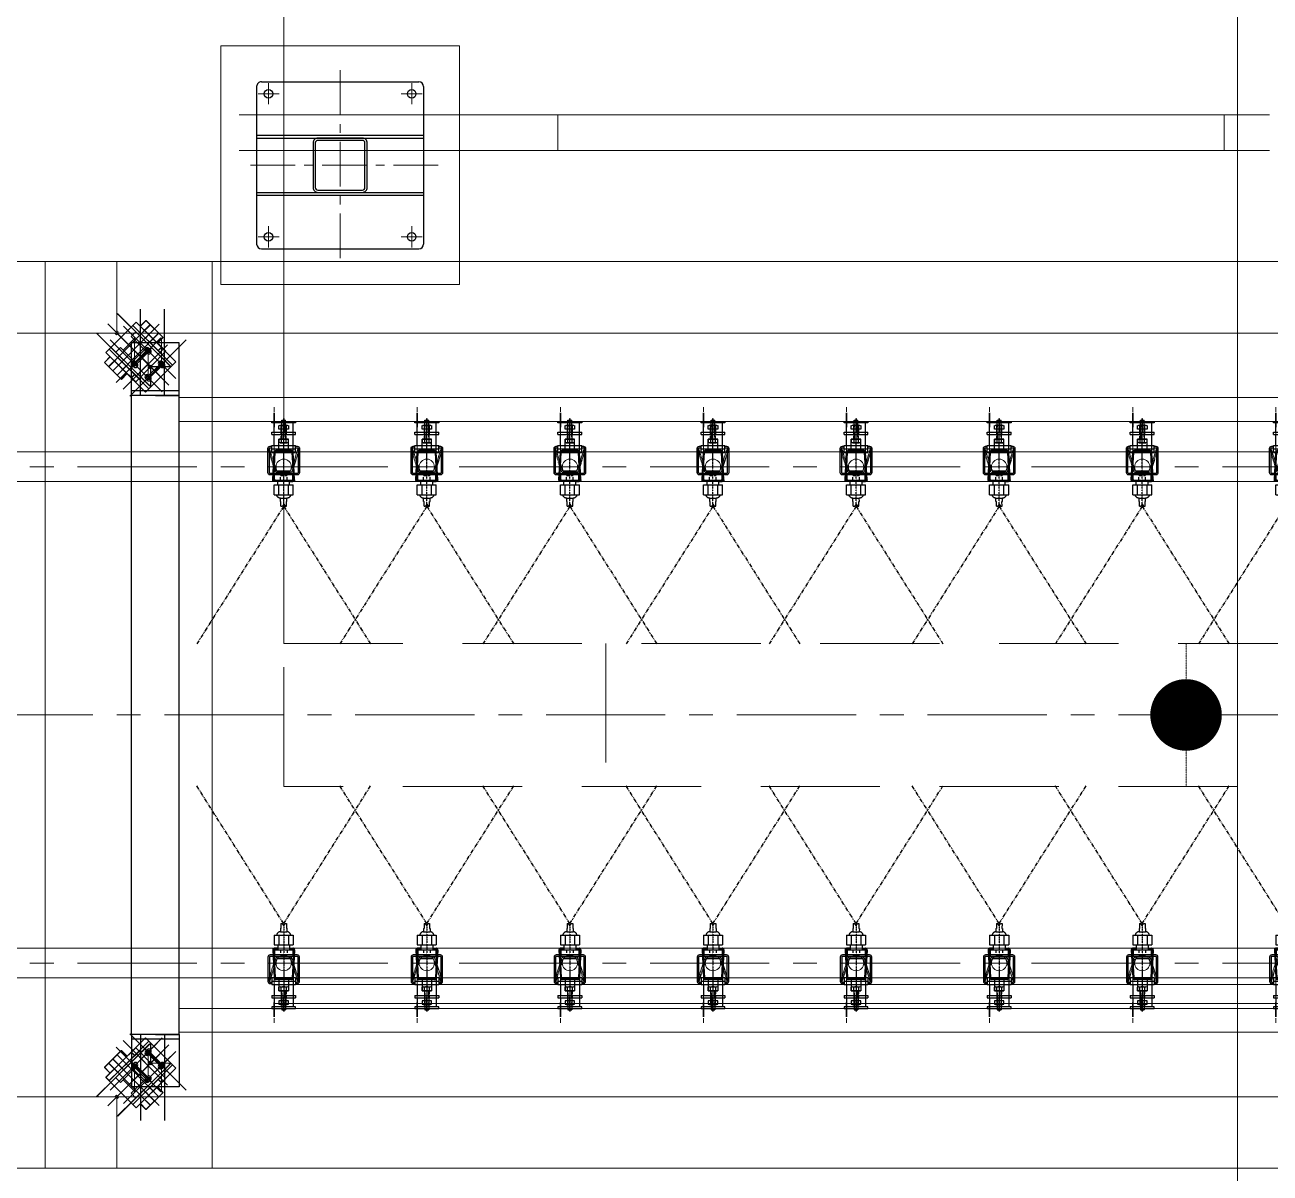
# Model space of a CAD drawing. Header units: inches. Extents: x 702888 to 852715, y 9845 to 271320.
# Drawn here: x 728286 to 730897, y 248924 to 251330 of the extents above; entities that cross this region are included whole.
import ezdxf

# ---------------------------------------------------------------- set-up
doc = ezdxf.new("R2010")
doc.units = ezdxf.units.IN
doc.header["$MEASUREMENT"] = 0
for name, pattern in [('CENTER', [2, 1.25, -0.25, 0.25, -0.25]), ('CENTER2', [1.125, 0.75, -0.125, 0.125, -0.125]), ('CENTERX2', [4, 2.5, -0.5, 0.5, -0.5]), ('DASHED2', [0.375, 0.25, -0.125]), ('DASHEDX2', [1.5, 1, -0.5]), ('HIDDEN', [9.525, 6.35, -3.175]), ('HIDDEN2', [0.1875, 0.125, -0.0625]), ('PHANTOM', [2.5, 1.25, -0.25, 0.25, -0.25, 0.25, -0.25]), ('PHANTOM2', [31.75, 15.875, -3.175, 3.175, -3.175, 3.175, -3.175])]:
    doc.linetypes.add(name, pattern=pattern)
doc.layers.get('0').update_dxf_attribs({"lineweight": 5})
for name, color, linetype in [('6nb', 230, 'Continuous'), ('Nozzle', 7, 'Continuous'), ('p5', 2, 'Continuous'), ('Riser Support', 7, 'Continuous'), ('stru pipe', 120, 'Continuous')]:
    doc.layers.add(name, color=color, linetype=linetype)
doc.layers.add('chain', color=2, linetype='Continuous', lineweight=5)
doc.layers.add('cl', color=6, linetype='CENTER', lineweight=5)

# ---------------------------------------------------------------- blocks, each defined once
blk = doc.blocks.new('A$C67DF10EB')
blk.add_lwpolyline([(-44.2, -101), (-44.2, 399), (455.8, 399), (455.8, -101)], close=True)
at = {"layer": 'cl', "color": 1, "linetype": 'CENTER', "ltscale": 75}
for p, q in [((205.8, -50), (205.8, 347.9)), ((0, 149), (411.7, 149))]:
    blk.add_line(p, q, dxfattribs=at)
at = {"layer": 'cl', "color": 1, "linetype": 'CENTER', "ltscale": 100}
for p, q in [((55.8, 276.8), (55.8, 321.1)), ((355.8, 276.8), (355.8, 321.1)), ((33.7, 299), (78, 299)), ((333.7, 299), (378, 299)), ((55.8, -23.2), (55.8, 21.1)), ((355.8, -23.2), (355.8, 21.1)), ((33.7, -1), (78, -1)), ((333.7, -1), (378, -1))]:
    blk.add_line(p, q, dxfattribs=at)
at = {"layer": 'p5', "linetype": 'Continuous'}
for p, q in [((30.8, -16), (30.8, 314)), ((370.8, 324), (40.8, 324)), ((380.8, -16), (380.8, 314)), ((380.8, 211.7), (30.8, 211.7)), ((380.8, 205.7), (30.8, 205.7)), ((380.8, 92.2), (30.8, 92.2)), ((380.8, 86.2), (30.8, 86.2)), ((370.8, -26), (40.8, -26))]:
    blk.add_line(p, q, dxfattribs=at)
for points in [[(262.6, 102.2), (262.6, 195.7, 0.414214), (252.6, 205.7), (159.1, 205.7, 0.414214), (149.1, 195.7), (149.1, 102.2, 0.414214), (159.1, 92.2), (252.6, 92.2, 0.414214)], [(257.8, 102), (257.8, 195.9, 0.414214), (252.8, 200.9), (158.9, 200.9, 0.414214), (153.9, 195.9), (153.9, 102, 0.414214), (158.9, 97), (252.8, 97, 0.414214)]]:
    blk.add_lwpolyline(points, format="xyb", close=True, dxfattribs=at)
for centre in [(55.8, 299), (355.8, 299), (55.8, -1), (355.8, -1)]:
    blk.add_circle(centre, 9, dxfattribs=at)
for centre, start, end in [((40.8, 314), 90, 180), ((370.8, 314), 0, 90), ((40.8, -16), 180, 270), ((370.8, -16), 270, 0)]:
    blk.add_arc(centre, 10, start, end, dxfattribs=at)
blk = doc.blocks.new('A$C4D81176E')
at = {"layer": 'Nozzle', "color": 2, "linetype": 'PHANTOM2', "ltscale": 0.5}
for q in [(361.3, 4.7), (361.3, -359.7)]:
    blk.add_line((73, -177.5), q, dxfattribs=at)
at = {"layer": 'Nozzle', "color": 2}
for p, q in [((17.7, -154.5), (-40.5, -157.5)), ((17.7, -156.5), (-40.5, -159.5)), ((18.1, -154.5), (17.7, -154.5)), ((17.9, -156.5), (17.7, -156.5)), ((18.2, -156.6), (17.9, -156.5)), ((18.5, -154.6), (18.1, -154.5)), ((18.4, -156.7), (18.2, -156.6)), ((18.9, -154.7), (18.5, -154.6)), ((19.3, -154.9), (18.9, -154.7)), ((19.7, -155.1), (19.3, -154.9)), ((20, -155.4), (19.7, -155.1)), ((20.3, -155.7), (20, -155.4)), ((20.5, -156), (20.3, -155.7)), ((20.8, -156.4), (20.5, -156)), ((20.9, -156.8), (20.8, -156.4)), ((-43.9, -160.2), (-44, -160.6)), ((-44, -160.6), (-44, -161)), ((-44, -194), (-44, -161)), ((-43.8, -159.8), (-43.9, -160.2)), ((-43.6, -159.4), (-43.8, -159.8)), ((-43.4, -159), (-43.6, -159.4)), ((-43.1, -158.7), (-43.4, -159)), ((-42.8, -158.4), (-43.1, -158.7)), ((-42.5, -158.1), (-42.8, -158.4)), ((-42.1, -157.9), (-42.5, -158.1)), ((-41.8, -157.7), (-42.1, -157.9)), ((-41.9, -160.5), (-42, -160.7)), ((-42, -160.7), (-42, -161)), ((-42, -194), (-42, -161)), ((-41.8, -160.3), (-41.9, -160.5)), ((-41.3, -157.6), (-41.8, -157.7)), ((-41.6, -160), (-41.8, -160.3)), ((-41.5, -159.9), (-41.6, -160)), ((-41.2, -159.7), (-41.5, -159.9)), ((-40.9, -157.5), (-41.3, -157.6)), ((-41, -159.6), (-41.2, -159.7)), ((-40.8, -159.5), (-41, -159.6)), ((-40.5, -157.5), (-40.9, -157.5)), ((-40.5, -159.5), (-40.8, -159.5)), ((-26.3, -156.8), (-26.3, -158.8)), ((4.2, -158.5), (4.2, -196.5)), ((16.7, -158.5), (4.2, -158.5)), ((16.9, -158.5), (16.7, -158.5)), ((17.2, -158.6), (16.9, -158.5)), ((17.4, -158.7), (17.2, -158.6)), ((17.6, -158.8), (17.4, -158.7)), ((17.8, -159), (17.6, -158.8)), ((18, -159.2), (17.8, -159)), ((18.1, -159.5), (18, -159.2)), ((18.2, -159.7), (18.1, -159.5)), ((18.2, -160), (18.2, -159.7)), ((18.2, -160), (18.2, -195)), ((28.2, -165), (18.2, -165)), ((18.6, -156.9), (18.4, -156.7)), ((18.8, -157), (18.6, -156.9)), ((18.9, -157.3), (18.8, -157)), ((19.1, -157.5), (18.9, -157.3)), ((19.2, -157.7), (19.1, -157.5)), ((19.2, -158), (19.2, -157.7)), ((19.2, -165), (19.2, -158)), ((21.1, -157.2), (20.9, -156.8)), ((21.2, -157.6), (21.1, -157.2)), ((21.2, -158), (21.2, -157.6)), ((21.2, -165), (21.2, -158)), ((49, -157.5), (28.2, -157.5)), ((28.2, -157.5), (28.2, -197.5)), ((49, -167.5), (28.2, -167.5)), ((49, -157.5), (49, -197.5)), ((49.6, -162.9), (49, -162.7)), ((50.3, -163), (49.6, -162.9)), ((50.9, -163.3), (50.3, -163)), ((51.5, -163.6), (50.9, -163.3)), ((52.1, -164), (51.5, -163.6)), ((52.6, -164.3), (52.1, -164)), ((53.2, -164.8), (52.6, -164.3)), ((53.7, -165.2), (53.2, -164.8)), ((54.1, -165.8), (53.7, -165.2)), ((54.5, -166.3), (54.1, -165.8)), ((54.9, -166.9), (54.5, -166.3)), ((55.2, -167.5), (54.9, -166.9)), ((55.5, -168.1), (55.2, -167.5)), ((55.6, -168.7), (55.5, -168.1)), ((55.8, -169.4), (55.6, -168.7)), ((56, -170.1), (55.8, -169.4)), ((56, -170.8), (56, -170.1)), ((56, -170.8), (56, -184.3)), ((63, -170.8), (56, -170.8)), ((63, -170.8), (63, -171.7)), ((73, -171.7), (63, -171.7)), ((68.7, -177.5), (73, -174.8)), ((68.7, -177.5), (73, -180.3)), ((73, -171.7), (73, -174.8)), ((73, -180.3), (73, -183.5)), ((-44, -194), (-44, -194.4)), ((-44, -194.4), (-43.9, -194.9)), ((-43.9, -194.9), (-43.8, -195.3)), ((-43.8, -195.3), (-43.6, -195.7)), ((-43.6, -195.7), (-43.4, -196)), ((-43.4, -196), (-43.1, -196.3)), ((-43.1, -196.3), (-42.8, -196.6)), ((-42.8, -196.6), (-42.5, -196.9)), ((-42.5, -196.9), (-42.1, -197.1)), ((-42.1, -197.1), (-41.8, -197.3)), ((-42, -194), (-42, -194.3)), ((-42, -194.3), (-41.9, -194.5)), ((-41.9, -194.5), (-41.8, -194.8)), ((-41.8, -194.8), (-41.6, -195)), ((-41.8, -197.3), (-41.3, -197.4)), ((-41.6, -195), (-41.5, -195.2)), ((-41.5, -195.2), (-41.2, -195.3)), ((-41.3, -197.4), (-40.9, -197.5)), ((-41.2, -195.3), (-41, -195.5)), ((-41, -195.5), (-40.8, -195.5)), ((-40.9, -197.5), (-40.5, -197.5)), ((-40.8, -195.5), (-40.5, -195.5)), ((17.7, -198.5), (-40.5, -195.5)), ((17.7, -200.5), (-40.5, -197.5)), ((-26.3, -196.2), (-26.3, -198.3)), ((16.7, -196.5), (4.2, -196.5)), ((16.7, -196.5), (16.9, -196.5)), ((16.7, -196.5), (16.9, -196.5)), ((16.9, -196.5), (17.2, -196.4)), ((16.9, -196.5), (17.2, -196.4)), ((17.2, -196.4), (17.4, -196.3)), ((17.2, -196.4), (17.4, -196.3)), ((17.4, -196.3), (17.6, -196.2)), ((17.4, -196.3), (17.6, -196.2)), ((17.6, -196.2), (17.8, -196)), ((17.6, -196.2), (17.8, -196)), ((17.7, -198.5), (17.9, -198.5)), ((17.7, -200.5), (18.1, -200.5)), ((17.8, -196), (18, -195.8)), ((17.8, -196), (18, -195.8)), ((17.9, -198.5), (18.2, -198.5)), ((18, -195.8), (18.1, -195.5)), ((18, -195.8), (18.1, -195.5)), ((18.1, -195.5), (18.2, -195.3)), ((18.1, -195.5), (18.2, -195.3)), ((18.1, -200.5), (18.5, -200.4)), ((28.2, -190), (18.2, -190)), ((18.2, -195.3), (18.2, -195)), ((18.2, -195.3), (18.2, -195)), ((18.2, -198.5), (18.4, -198.3)), ((18.4, -198.3), (18.6, -198.2)), ((18.5, -200.4), (18.9, -200.3)), ((18.6, -198.2), (18.8, -198)), ((18.8, -198), (18.9, -197.8)), ((18.9, -197.8), (19.1, -197.5)), ((18.9, -200.3), (19.3, -200.1)), ((19.1, -197.5), (19.2, -197.3)), ((19.2, -190), (19.2, -197)), ((19.2, -197.3), (19.2, -197)), ((19.3, -200.1), (19.7, -199.9)), ((19.7, -199.9), (20, -199.6)), ((20, -199.6), (20.3, -199.3)), ((20.3, -199.3), (20.5, -199)), ((20.5, -199), (20.8, -198.7)), ((20.8, -198.7), (20.9, -198.3)), ((20.9, -198.3), (21.1, -197.9)), ((21.1, -197.9), (21.2, -197.4)), ((21.2, -190), (21.2, -197)), ((21.2, -197.4), (21.2, -197)), ((49, -187.5), (28.2, -187.5)), ((49, -197.5), (28.2, -197.5)), ((49, -192.3), (49.6, -192.2)), ((49.6, -192.2), (50.3, -192)), ((50.3, -192), (50.9, -191.7)), ((50.9, -191.7), (51.5, -191.4)), ((51.5, -191.4), (52.1, -191.1)), ((52.1, -191.1), (52.6, -190.7)), ((52.6, -190.7), (53.2, -190.3)), ((53.2, -190.3), (53.7, -189.8)), ((53.7, -189.8), (54.1, -189.3)), ((54.1, -189.3), (54.5, -188.7)), ((54.5, -188.7), (54.9, -188.2)), ((54.9, -188.2), (55.2, -187.6)), ((55.2, -187.6), (55.4, -187)), ((55.4, -187), (55.6, -186.3)), ((55.6, -186.3), (55.8, -185.7)), ((55.8, -185.7), (55.9, -185)), ((55.9, -185), (56, -184.3)), ((63, -184.4), (56, -184.3)), ((73, -183.5), (63, -183.4)), ((63, -183.4), (63, -184.4))]:
    blk.add_line(p, q, dxfattribs=at)
at = {"layer": 'Nozzle', "color": 1, "linetype": 'CENTER2', "ltscale": 0.25}
blk.add_line((73, -177.5), (-46.9, -177.5), dxfattribs=at)
at = {"layer": 'Nozzle', "color": 8, "linetype": 'HIDDEN'}
for p, q in [((8.2, -170.5), (8.2, -184.5)), ((18.2, -170.5), (8.2, -170.5)), ((18.2, -184.5), (8.2, -184.5))]:
    blk.add_line(p, q, dxfattribs=at)
blk = doc.blocks.new('*U54')
at = {"layer": 'chain', "color": 7, "linetype": 'Continuous'}
blk.add_line((-20, -152.9, 0), (-20, -215, 0), dxfattribs=at)
at = {"layer": 'chain', "color": 5, "linetype": 'DASHEDX2'}
blk.add_line((-20, -238.1, 0), (-20, -248.1, 0), dxfattribs=at)
at = {"layer": 'chain', "color": 7, "linetype": 'Continuous'}
blk.add_circle((0, -123, 0), 16.1, dxfattribs=at)
at = {"layer": 'Riser Support', "color": 11}
for p, q in [((-25, -152.9, 0), (-25, -167.9, 0)), ((-25, -152.9, 0), (25, -152.9, 0)), ((-10, -152.9, 0), (-10, -180.9, 0)), ((10, -152.9, 0), (10, -180.9, 0)), ((25, -152.9, 0), (25, -167.9, 0)), ((-25, -160.9, 0), (25, -160.9, 0)), ((-25, -167.9, 0), (25, -167.9, 0)), ((-20, -167.9, 0), (-20, -190.9, 0)), ((-10, -180.9, 0), (-10, -173.7, 0)), ((-10, -180.9, 0), (10, -180.9, 0)), ((10, -180.9, 0), (-10, -180.9, 0)), ((-7.5, -172.9, 0), (7.5, -172.9, 0)), ((-5, -180.9, 0), (-5, -173.7, 0)), ((-4, -195.9, 0), (-4, -180.9, 0)), ((4, -195.9, 0), (4, -180.9, 0)), ((5, -173.7, 0), (5, -180.9, 0)), ((10, -173.7, 0), (10, -180.9, 0)), ((20, -167.9, 0), (20, -190.9, 0)), ((-25, -190.9, 0), (-25, -195.9, 0)), ((-25, -190.9, 0), (25, -190.9, 0)), ((-25, -195.9, 0), (25, -195.9, 0)), ((-10, -201.9, 0), (-10, -209.2, 0)), ((10, -201.9, 0), (-10, -201.9, 0)), ((-5, -189, 0), (-5, -209.2, 0)), ((-4, -185.9, 0), (-4, -220.9, 0)), ((4, -185.9, 0), (4, -220.9, 0)), ((5, -209.2, 0), (5, -189, 0)), ((10, -209.2, 0), (10, -201.9, 0)), ((25, -190.9, 0), (25, -195.9, 0)), ((-7.5, -209.9, 0), (7.5, -209.9, 0)), ((-4, -220.9, 0), (4, -220.9, 0))]:
    blk.add_line(p, q, dxfattribs=at)
at = {"layer": 'Riser Support', "color": 1, "linetype": 'CENTER2'}
blk.add_line((0, -139.1, 0), (0, -224.7, 0), dxfattribs=at)
at = {"layer": 'Riser Support'}
for p, q in [((20, -152.9, 0), (20, -215, 0)), ((-20, -195.9, 0), (-20, -235.9, 0)), ((-20, -195.9, 0), (20, -195.9, 0)), ((-20, -235.9, 0), (-20, -205.9, 0)), ((-4, -211.9, 0), (-4, -205.9, 0)), ((4, -211.9, 0), (4, -205.9, 0))]:
    blk.add_line(p, q, dxfattribs=at)
at = {"layer": 'Riser Support', "color": 11, "linetype": 'HIDDEN'}
for p, q in [((-5, -180.9, 0), (-5, -195.9, 0)), ((5, -180.9, 0), (5, -195.9, 0))]:
    blk.add_line(p, q, dxfattribs=at)
at = {"layer": 'Riser Support', "color": 1, "linetype": 'CENTER2', "ltscale": 200}
blk.add_line((0, -223.9, 0), (0, -193.9, 0), dxfattribs=at)
at = {"layer": 'Riser Support', "elevation": 0}
for points in [[(25, -165.9), (28.5, -165.9, 0.414214), (33, -161.4), (33, -110.4, 0.414214), (28.5, -105.9), (-28.5, -105.9, 0.414214), (-33, -110.4), (-33, -161.4, 0.414214), (-28.5, -165.9), (-25, -165.9)], [(25, -162.9), (28.5, -162.9, 0.414214), (30, -161.4), (30, -110.4, 0.414214), (28.5, -108.9), (-28.5, -108.9, 0.414214), (-30, -110.4), (-30, -161.4, 0.414214), (-28.5, -162.9), (-25, -162.9)]]:
    blk.add_lwpolyline(points, format="xyb", dxfattribs=at)
at = {"layer": 'Riser Support', "linetype": 'HIDDEN2', "ltscale": 0.75, "elevation": 0}
for points in [[(25, -165.9), (28.5, -165.9, 0.414214), (33, -161.4), (18, -115.4, 0.414214), (13.5, -110.9), (-13.5, -110.9, 0.414214), (-18, -115.4), (-33, -161.4, 0.414214), (-28.5, -165.9), (-25, -165.9)], [(25, -162.9), (28.5, -162.9, 0.414214), (30, -161.4), (15, -115.4, 0.414214), (13.5, -113.9), (-13.5, -113.9, 0.414214), (-15, -115.4), (-30, -161.4, 0.414214), (-28.5, -162.9), (-25, -162.9)]]:
    blk.add_lwpolyline(points, format="xyb", dxfattribs=at)
at = {"layer": 'Riser Support', "elevation": 0}
blk.add_lwpolyline([(25, -215), (-25, -215), (-25, -218), (25, -218), (25, -215)], dxfattribs=at)
at = {"layer": 'Riser Support', "color": 11}
for centre, radius, start, end in [((-7.5, -177.4, 0), 4.44, 55.6903, 124.3097), ((0, -189.5, 0), 16.6, 72.4519, 107.5481), ((7.5, -177.4, 0), 4.44, 55.6903, 124.3097), ((-7.5, -205.5, 0), 4.44, 235.6903, 304.3097), ((0, -193.4, 0), 16.6, 252.4519, 287.5481), ((7.5, -205.5, 0), 4.44, 235.6903, 304.3097)]:
    blk.add_arc(centre, radius, start, end, dxfattribs=at)
at = {"color": 0, "linetype": 'ByBlock', "lineweight": -2, "extrusion": (0, 0, -1), "xscale": -1, "zscale": -1, "rotation": 270}
blk.add_blockref('A$C4D81176E', (177.5, -113.2, 0), dxfattribs=at)
blk = doc.blocks.new('*U49')
at = {"layer": 'chain', "color": 0, "linetype": 'ByBlock', "lineweight": -2, "transparency": 16777216}
for p in [(0, 0), (300, 0), (600, 0), (900, 0), (1200, 0), (1500, 0), (1800, 0)]:
    blk.add_blockref('*U54', p, dxfattribs=at)
blk = doc.blocks.new('*U73')
at = {"layer": 'chain', "color": 7, "linetype": 'Continuous'}
blk.add_line((-20, -152.9, 0), (-20, -215, 0), dxfattribs=at)
at = {"layer": 'chain', "color": 5, "linetype": 'DASHEDX2'}
blk.add_line((-20, -238.1, 0), (-20, -248.1, 0), dxfattribs=at)
at = {"layer": 'chain', "color": 7, "linetype": 'Continuous'}
blk.add_circle((0, -123, 0), 16.1, dxfattribs=at)
at = {"layer": 'Riser Support', "color": 11}
for p, q in [((-25, -152.9, 0), (-25, -167.9, 0)), ((-25, -152.9, 0), (25, -152.9, 0)), ((-10, -152.9, 0), (-10, -180.9, 0)), ((10, -152.9, 0), (10, -180.9, 0)), ((25, -152.9, 0), (25, -167.9, 0)), ((-25, -160.9, 0), (25, -160.9, 0)), ((-25, -167.9, 0), (25, -167.9, 0)), ((-20, -167.9, 0), (-20, -190.9, 0)), ((-10, -180.9, 0), (-10, -173.7, 0)), ((-10, -180.9, 0), (10, -180.9, 0)), ((10, -180.9, 0), (-10, -180.9, 0)), ((-7.5, -172.9, 0), (7.5, -172.9, 0)), ((-5, -180.9, 0), (-5, -173.7, 0)), ((-4, -195.9, 0), (-4, -180.9, 0)), ((4, -195.9, 0), (4, -180.9, 0)), ((5, -173.7, 0), (5, -180.9, 0)), ((10, -173.7, 0), (10, -180.9, 0)), ((20, -167.9, 0), (20, -190.9, 0)), ((-25, -190.9, 0), (-25, -195.9, 0)), ((-25, -190.9, 0), (25, -190.9, 0)), ((-25, -195.9, 0), (25, -195.9, 0)), ((-10, -201.9, 0), (-10, -209.2, 0)), ((10, -201.9, 0), (-10, -201.9, 0)), ((-5, -189, 0), (-5, -209.2, 0)), ((-4, -185.9, 0), (-4, -220.9, 0)), ((4, -185.9, 0), (4, -220.9, 0)), ((5, -209.2, 0), (5, -189, 0)), ((10, -209.2, 0), (10, -201.9, 0)), ((25, -190.9, 0), (25, -195.9, 0)), ((-7.5, -209.9, 0), (7.5, -209.9, 0)), ((-4, -220.9, 0), (4, -220.9, 0))]:
    blk.add_line(p, q, dxfattribs=at)
at = {"layer": 'Riser Support', "color": 1, "linetype": 'CENTER2'}
blk.add_line((0, -139.1, 0), (0, -224.7, 0), dxfattribs=at)
at = {"layer": 'Riser Support'}
for p, q in [((20, -152.9, 0), (20, -215, 0)), ((-20, -195.9, 0), (-20, -235.9, 0)), ((-20, -195.9, 0), (20, -195.9, 0)), ((-20, -235.9, 0), (-20, -205.9, 0)), ((-4, -211.9, 0), (-4, -205.9, 0)), ((4, -211.9, 0), (4, -205.9, 0))]:
    blk.add_line(p, q, dxfattribs=at)
at = {"layer": 'Riser Support', "color": 11, "linetype": 'HIDDEN'}
for p, q in [((-5, -180.9, 0), (-5, -195.9, 0)), ((5, -180.9, 0), (5, -195.9, 0))]:
    blk.add_line(p, q, dxfattribs=at)
at = {"layer": 'Riser Support', "color": 1, "linetype": 'CENTER2', "ltscale": 200}
blk.add_line((0, -223.9, 0), (0, -193.9, 0), dxfattribs=at)
at = {"layer": 'Riser Support', "elevation": 0}
for points in [[(25, -165.9), (28.5, -165.9, 0.414214), (33, -161.4), (33, -110.4, 0.414214), (28.5, -105.9), (-28.5, -105.9, 0.414214), (-33, -110.4), (-33, -161.4, 0.414214), (-28.5, -165.9), (-25, -165.9)], [(25, -162.9), (28.5, -162.9, 0.414214), (30, -161.4), (30, -110.4, 0.414214), (28.5, -108.9), (-28.5, -108.9, 0.414214), (-30, -110.4), (-30, -161.4, 0.414214), (-28.5, -162.9), (-25, -162.9)]]:
    blk.add_lwpolyline(points, format="xyb", dxfattribs=at)
at = {"layer": 'Riser Support', "linetype": 'HIDDEN2', "ltscale": 0.75, "elevation": 0}
for points in [[(25, -165.9), (28.5, -165.9, 0.414214), (33, -161.4), (18, -115.4, 0.414214), (13.5, -110.9), (-13.5, -110.9, 0.414214), (-18, -115.4), (-33, -161.4, 0.414214), (-28.5, -165.9), (-25, -165.9)], [(25, -162.9), (28.5, -162.9, 0.414214), (30, -161.4), (15, -115.4, 0.414214), (13.5, -113.9), (-13.5, -113.9, 0.414214), (-15, -115.4), (-30, -161.4, 0.414214), (-28.5, -162.9), (-25, -162.9)]]:
    blk.add_lwpolyline(points, format="xyb", dxfattribs=at)
at = {"layer": 'Riser Support', "elevation": 0}
blk.add_lwpolyline([(25, -215), (-25, -215), (-25, -218), (25, -218), (25, -215)], dxfattribs=at)
at = {"layer": 'Riser Support', "color": 11}
for centre, radius, start, end in [((-7.5, -177.4, 0), 4.44, 55.6903, 124.3097), ((0, -189.5, 0), 16.6, 72.4519, 107.5481), ((7.5, -177.4, 0), 4.44, 55.6903, 124.3097), ((-7.5, -205.5, 0), 4.44, 235.6903, 304.3097), ((0, -193.4, 0), 16.6, 252.4519, 287.5481), ((7.5, -205.5, 0), 4.44, 235.6903, 304.3097)]:
    blk.add_arc(centre, radius, start, end, dxfattribs=at)
at = {"color": 0, "linetype": 'ByBlock', "lineweight": -2, "extrusion": (0, 0, -1), "xscale": -1, "zscale": -1, "rotation": 270}
blk.add_blockref('A$C4D81176E', (177.5, -113.2, 0), dxfattribs=at)
blk = doc.blocks.new('*U63')
at = {"layer": 'chain', "color": 0, "linetype": 'ByBlock', "lineweight": -2, "transparency": 16777216}
for p in [(0, 0), (300, 0), (600, 0), (900, 0), (1200, 0), (1500, 0), (1800, 0), (2100, 0)]:
    blk.add_blockref('*U73', p, dxfattribs=at)
blk = doc.blocks.new('*U74')
at = {"layer": 'chain', "color": 7, "linetype": 'Continuous'}
blk.add_line((-20, -152.9, 0), (-20, -215, 0), dxfattribs=at)
at = {"layer": 'chain', "color": 5, "linetype": 'DASHEDX2'}
blk.add_line((-20, -238.1, 0), (-20, -248.1, 0), dxfattribs=at)
at = {"layer": 'chain', "color": 7, "linetype": 'Continuous'}
blk.add_circle((0, -123, 0), 16.1, dxfattribs=at)
at = {"layer": 'Riser Support', "color": 11}
for p, q in [((-25, -152.9, 0), (-25, -167.9, 0)), ((-25, -152.9, 0), (25, -152.9, 0)), ((-10, -152.9, 0), (-10, -180.9, 0)), ((10, -152.9, 0), (10, -180.9, 0)), ((25, -152.9, 0), (25, -167.9, 0)), ((-25, -160.9, 0), (25, -160.9, 0)), ((-25, -167.9, 0), (25, -167.9, 0)), ((-20, -167.9, 0), (-20, -190.9, 0)), ((-10, -180.9, 0), (-10, -173.7, 0)), ((-10, -180.9, 0), (10, -180.9, 0)), ((10, -180.9, 0), (-10, -180.9, 0)), ((-7.5, -172.9, 0), (7.5, -172.9, 0)), ((-5, -180.9, 0), (-5, -173.7, 0)), ((-4, -195.9, 0), (-4, -180.9, 0)), ((4, -195.9, 0), (4, -180.9, 0)), ((5, -173.7, 0), (5, -180.9, 0)), ((10, -173.7, 0), (10, -180.9, 0)), ((20, -167.9, 0), (20, -190.9, 0)), ((-25, -190.9, 0), (-25, -195.9, 0)), ((-25, -190.9, 0), (25, -190.9, 0)), ((-25, -195.9, 0), (25, -195.9, 0)), ((-10, -201.9, 0), (-10, -209.2, 0)), ((10, -201.9, 0), (-10, -201.9, 0)), ((-5, -189, 0), (-5, -209.2, 0)), ((-4, -185.9, 0), (-4, -220.9, 0)), ((4, -185.9, 0), (4, -220.9, 0)), ((5, -209.2, 0), (5, -189, 0)), ((10, -209.2, 0), (10, -201.9, 0)), ((25, -190.9, 0), (25, -195.9, 0)), ((-7.5, -209.9, 0), (7.5, -209.9, 0)), ((-4, -220.9, 0), (4, -220.9, 0))]:
    blk.add_line(p, q, dxfattribs=at)
at = {"layer": 'Riser Support', "color": 1, "linetype": 'CENTER2'}
blk.add_line((0, -139.1, 0), (0, -224.7, 0), dxfattribs=at)
at = {"layer": 'Riser Support'}
for p, q in [((20, -152.9, 0), (20, -215, 0)), ((-20, -195.9, 0), (-20, -235.9, 0)), ((-20, -195.9, 0), (20, -195.9, 0)), ((-20, -235.9, 0), (-20, -205.9, 0)), ((-4, -211.9, 0), (-4, -205.9, 0)), ((4, -211.9, 0), (4, -205.9, 0))]:
    blk.add_line(p, q, dxfattribs=at)
at = {"layer": 'Riser Support', "color": 11, "linetype": 'HIDDEN'}
for p, q in [((-5, -180.9, 0), (-5, -195.9, 0)), ((5, -180.9, 0), (5, -195.9, 0))]:
    blk.add_line(p, q, dxfattribs=at)
at = {"layer": 'Riser Support', "color": 1, "linetype": 'CENTER2', "ltscale": 200}
blk.add_line((0, -223.9, 0), (0, -193.9, 0), dxfattribs=at)
at = {"layer": 'Riser Support', "elevation": 0}
for points in [[(25, -165.9), (28.5, -165.9, 0.414214), (33, -161.4), (33, -110.4, 0.414214), (28.5, -105.9), (-28.5, -105.9, 0.414214), (-33, -110.4), (-33, -161.4, 0.414214), (-28.5, -165.9), (-25, -165.9)], [(25, -162.9), (28.5, -162.9, 0.414214), (30, -161.4), (30, -110.4, 0.414214), (28.5, -108.9), (-28.5, -108.9, 0.414214), (-30, -110.4), (-30, -161.4, 0.414214), (-28.5, -162.9), (-25, -162.9)]]:
    blk.add_lwpolyline(points, format="xyb", dxfattribs=at)
at = {"layer": 'Riser Support', "linetype": 'HIDDEN2', "ltscale": 0.75, "elevation": 0}
for points in [[(25, -165.9), (28.5, -165.9, 0.414214), (33, -161.4), (18, -115.4, 0.414214), (13.5, -110.9), (-13.5, -110.9, 0.414214), (-18, -115.4), (-33, -161.4, 0.414214), (-28.5, -165.9), (-25, -165.9)], [(25, -162.9), (28.5, -162.9, 0.414214), (30, -161.4), (15, -115.4, 0.414214), (13.5, -113.9), (-13.5, -113.9, 0.414214), (-15, -115.4), (-30, -161.4, 0.414214), (-28.5, -162.9), (-25, -162.9)]]:
    blk.add_lwpolyline(points, format="xyb", dxfattribs=at)
at = {"layer": 'Riser Support', "elevation": 0}
blk.add_lwpolyline([(25, -215), (-25, -215), (-25, -218), (25, -218), (25, -215)], dxfattribs=at)
at = {"layer": 'Riser Support', "color": 11}
for centre, radius, start, end in [((-7.5, -177.4, 0), 4.44, 55.6903, 124.3097), ((0, -189.5, 0), 16.6, 72.4519, 107.5481), ((7.5, -177.4, 0), 4.44, 55.6903, 124.3097), ((-7.5, -205.5, 0), 4.44, 235.6903, 304.3097), ((0, -193.4, 0), 16.6, 252.4519, 287.5481), ((7.5, -205.5, 0), 4.44, 235.6903, 304.3097)]:
    blk.add_arc(centre, radius, start, end, dxfattribs=at)
at = {"color": 0, "linetype": 'ByBlock', "lineweight": -2, "extrusion": (0, 0, -1), "xscale": -1, "zscale": -1, "rotation": 270}
blk.add_blockref('A$C4D81176E', (177.5, -113.2, 0), dxfattribs=at)
blk = doc.blocks.new('*U56')
at = {"layer": 'chain', "color": 0, "linetype": 'ByBlock', "lineweight": -2, "transparency": 16777216}
for p in [(0, 0), (300, 0), (600, 0), (900, 0), (1200, 0), (1500, 0), (1800, 0)]:
    blk.add_blockref('*U74', p, dxfattribs=at)
blk = doc.blocks.new('*U59')
at = {"layer": 'chain', "color": 7, "linetype": 'Continuous'}
blk.add_line((-20, -152.9, 0), (-20, -215, 0), dxfattribs=at)
at = {"layer": 'chain', "color": 5, "linetype": 'DASHEDX2'}
blk.add_line((-20, -238.1, 0), (-20, -248.1, 0), dxfattribs=at)
at = {"layer": 'chain', "color": 7, "linetype": 'Continuous'}
blk.add_circle((0, -123, 0), 16.1, dxfattribs=at)
at = {"layer": 'Riser Support', "color": 11}
for p, q in [((-25, -152.9, 0), (-25, -167.9, 0)), ((-25, -152.9, 0), (25, -152.9, 0)), ((-10, -152.9, 0), (-10, -180.9, 0)), ((10, -152.9, 0), (10, -180.9, 0)), ((25, -152.9, 0), (25, -167.9, 0)), ((-25, -160.9, 0), (25, -160.9, 0)), ((-25, -167.9, 0), (25, -167.9, 0)), ((-20, -167.9, 0), (-20, -190.9, 0)), ((-10, -180.9, 0), (-10, -173.7, 0)), ((-10, -180.9, 0), (10, -180.9, 0)), ((10, -180.9, 0), (-10, -180.9, 0)), ((-7.5, -172.9, 0), (7.5, -172.9, 0)), ((-5, -180.9, 0), (-5, -173.7, 0)), ((-4, -195.9, 0), (-4, -180.9, 0)), ((4, -195.9, 0), (4, -180.9, 0)), ((5, -173.7, 0), (5, -180.9, 0)), ((10, -173.7, 0), (10, -180.9, 0)), ((20, -167.9, 0), (20, -190.9, 0)), ((-25, -190.9, 0), (-25, -195.9, 0)), ((-25, -190.9, 0), (25, -190.9, 0)), ((-25, -195.9, 0), (25, -195.9, 0)), ((-10, -201.9, 0), (-10, -209.2, 0)), ((10, -201.9, 0), (-10, -201.9, 0)), ((-5, -189, 0), (-5, -209.2, 0)), ((-4, -185.9, 0), (-4, -220.9, 0)), ((4, -185.9, 0), (4, -220.9, 0)), ((5, -209.2, 0), (5, -189, 0)), ((10, -209.2, 0), (10, -201.9, 0)), ((25, -190.9, 0), (25, -195.9, 0)), ((-7.5, -209.9, 0), (7.5, -209.9, 0)), ((-4, -220.9, 0), (4, -220.9, 0))]:
    blk.add_line(p, q, dxfattribs=at)
at = {"layer": 'Riser Support', "color": 1, "linetype": 'CENTER2'}
blk.add_line((0, -139.1, 0), (0, -224.7, 0), dxfattribs=at)
at = {"layer": 'Riser Support'}
for p, q in [((20, -152.9, 0), (20, -215, 0)), ((-20, -195.9, 0), (-20, -235.9, 0)), ((-20, -195.9, 0), (20, -195.9, 0)), ((-20, -235.9, 0), (-20, -205.9, 0)), ((-4, -211.9, 0), (-4, -205.9, 0)), ((4, -211.9, 0), (4, -205.9, 0))]:
    blk.add_line(p, q, dxfattribs=at)
at = {"layer": 'Riser Support', "color": 11, "linetype": 'HIDDEN'}
for p, q in [((-5, -180.9, 0), (-5, -195.9, 0)), ((5, -180.9, 0), (5, -195.9, 0))]:
    blk.add_line(p, q, dxfattribs=at)
at = {"layer": 'Riser Support', "color": 1, "linetype": 'CENTER2', "ltscale": 200}
blk.add_line((0, -223.9, 0), (0, -193.9, 0), dxfattribs=at)
at = {"layer": 'Riser Support', "elevation": 0}
for points in [[(25, -165.9), (28.5, -165.9, 0.414214), (33, -161.4), (33, -110.4, 0.414214), (28.5, -105.9), (-28.5, -105.9, 0.414214), (-33, -110.4), (-33, -161.4, 0.414214), (-28.5, -165.9), (-25, -165.9)], [(25, -162.9), (28.5, -162.9, 0.414214), (30, -161.4), (30, -110.4, 0.414214), (28.5, -108.9), (-28.5, -108.9, 0.414214), (-30, -110.4), (-30, -161.4, 0.414214), (-28.5, -162.9), (-25, -162.9)]]:
    blk.add_lwpolyline(points, format="xyb", dxfattribs=at)
at = {"layer": 'Riser Support', "linetype": 'HIDDEN2', "ltscale": 0.75, "elevation": 0}
for points in [[(25, -165.9), (28.5, -165.9, 0.414214), (33, -161.4), (18, -115.4, 0.414214), (13.5, -110.9), (-13.5, -110.9, 0.414214), (-18, -115.4), (-33, -161.4, 0.414214), (-28.5, -165.9), (-25, -165.9)], [(25, -162.9), (28.5, -162.9, 0.414214), (30, -161.4), (15, -115.4, 0.414214), (13.5, -113.9), (-13.5, -113.9, 0.414214), (-15, -115.4), (-30, -161.4, 0.414214), (-28.5, -162.9), (-25, -162.9)]]:
    blk.add_lwpolyline(points, format="xyb", dxfattribs=at)
at = {"layer": 'Riser Support', "elevation": 0}
blk.add_lwpolyline([(25, -215), (-25, -215), (-25, -218), (25, -218), (25, -215)], dxfattribs=at)
at = {"layer": 'Riser Support', "color": 11}
for centre, radius, start, end in [((-7.5, -177.4, 0), 4.44, 55.6903, 124.3097), ((0, -189.5, 0), 16.6, 72.4519, 107.5481), ((7.5, -177.4, 0), 4.44, 55.6903, 124.3097), ((-7.5, -205.5, 0), 4.44, 235.6903, 304.3097), ((0, -193.4, 0), 16.6, 252.4519, 287.5481), ((7.5, -205.5, 0), 4.44, 235.6903, 304.3097)]:
    blk.add_arc(centre, radius, start, end, dxfattribs=at)
at = {"color": 0, "linetype": 'ByBlock', "lineweight": -2, "extrusion": (0, 0, -1), "xscale": -1, "zscale": -1, "rotation": 270}
blk.add_blockref('A$C4D81176E', (177.5, -113.2, 0), dxfattribs=at)
blk = doc.blocks.new('*U58')
at = {"layer": 'chain', "color": 0, "linetype": 'ByBlock', "lineweight": -2, "transparency": 16777216}
for p in [(0, 0), (300, 0), (600, 0), (900, 0), (1200, 0), (1500, 0), (1800, 0), (2100, 0)]:
    blk.add_blockref('*U59', p, dxfattribs=at)
blk = doc.blocks.new('A$C76b9bb42')
at = {"color": 161}
for p, q in [((19270.55, 16196.1232), (17110.3666, 16196.1232)), ((17778.5667, 16196.1232), (17778.5667, 16121.1232)), ((19175.3667, 16121.1232), (19175.3667, 16196.1232)), ((17110.3666, 16121.1232), (19270.55, 16121.1232))]:
    blk.add_line(p, q, dxfattribs=at)
for p, q in [((15028.5667, 15888.6232), (31853.5667, 15888.6232)), ((15178.5667, 15738.6232), (31703.5667, 15738.6232)), ((16703.4794, 15738.6232), (16703.4794, 14138.6232)), ((31703.5667, 14138.6232), (15178.5667, 14138.6232)), ((31853.5667, 13988.6232), (15028.5667, 13988.6232))]:
    blk.add_line(p, q)
at = {"color": 3}
for p, q in [((16853.4794, 15888.6232), (16703.4794, 15888.6232)), ((16703.4794, 15888.6232), (16703.4794, 15738.6232)), ((16853.4794, 15888.6232), (16703.4794, 15888.6232)), ((16703.4794, 15888.6232), (16703.4794, 15738.6232)), ((16853.4794, 15738.6232), (16853.4794, 15888.6232)), ((16853.4794, 15738.6232), (16853.4794, 15888.6232)), ((16853.1372, 15781.0482), (16967.183, 15668.8272)), ((16853.7633, 15777.0932), (16855.8847, 15779.2145)), ((16853.7633, 15777.0932), (16853.7633, 15743.1521)), ((16964.7791, 15670.3201), (16855.8847, 15779.2145)), ((16943.5659, 15649.1069), (16834.6714, 15758.0013)), ((16836.7232, 15668.1286), (16923.6945, 15756.5141)), ((16845.633, 15659.3614), (16932.6043, 15747.7468)), ((16886.9499, 15754.816), (16893.9637, 15761.9438)), ((16886.9499, 15754.816), (16949.3187, 15693.4451)), ((16887.3634, 15754.8318), (16894.4345, 15761.9029)), ((16887.3634, 15754.8318), (16970.4484, 15671.7468)), ((16893.9637, 15761.9438), (16956.3325, 15700.573)), ((16894.4345, 15761.9029), (16977.5195, 15678.8178)), ((16902.8736, 15753.1766), (16914.7847, 15765.2814)), ((16903.2733, 15753.064), (16915.2816, 15765.0724)), ((16905.041, 15737.1541), (16924.1205, 15756.2336)), ((16914.7847, 15765.2814), (16950.424, 15730.2123)), ((16915.2816, 15765.0724), (16950.637, 15729.717)), ((16703.4794, 15738.6232), (16853.4794, 15738.6232)), ((16703.4794, 15738.6232), (16853.4794, 15738.6232)), ((16811.0543, 15738.281), (16925.1001, 15626.06)), ((16815.5796, 15738.9094), (16813.4582, 15736.7881)), ((16922.3527, 15627.8937), (16813.4582, 15736.7881)), ((16849.5207, 15738.9094), (16815.5796, 15738.9094)), ((16853.0562, 15735.3739), (16849.5207, 15738.9094)), ((16853.4794, 15738.6232), (16924.758, 15668.485)), ((16853.7633, 15738.9094), (16924.474, 15668.1988)), ((16854.5429, 15650.5941), (16941.5141, 15738.9796)), ((16889.4722, 15725.828), (16866.8448, 15703.2005)), ((16893.7149, 15741.3843), (16883.8154, 15731.4848)), ((16917.0494, 15698.2508), (16883.8154, 15731.4848)), ((16913.667, 15728.5016), (16916.7531, 15731.6379)), ((16913.8674, 15728.3028), (16916.9787, 15731.4141)), ((16922.7187, 15719.4765), (16941.7981, 15738.5559)), ((16938.5129, 15718.1075), (16950.424, 15730.2123)), ((16938.6286, 15717.7087), (16950.637, 15729.717)), ((16837.841, 15705.3094), (16830.7699, 15698.2383)), ((16830.7699, 15698.2383), (16913.8549, 15615.1533)), ((16837.8285, 15704.8958), (16830.8147, 15697.7679)), ((16830.8147, 15697.7679), (16893.1834, 15636.3971)), ((16837.8285, 15704.8958), (16900.1973, 15643.5249)), ((16837.841, 15705.3094), (16920.926, 15622.2243)), ((16861.188, 15708.8574), (16851.2885, 15698.9579)), ((16894.422, 15675.6234), (16861.188, 15708.8574)), ((16911.3925, 15703.9077), (16888.7651, 15681.2802)), ((16926.9489, 15708.1503), (16917.0494, 15698.2508)), ((16940.3964, 15701.7988), (16947.4675, 15708.8699)), ((16940.4089, 15702.2124), (16947.4227, 15709.3402)), ((16839.6087, 15689.3995), (16827.6004, 15677.3911)), ((16827.6004, 15677.3911), (16862.9557, 15642.0358)), ((16839.7245, 15689.0007), (16827.8134, 15676.8959)), ((16827.8134, 15676.8959), (16863.4527, 15641.8268)), ((16836.4392, 15668.5523), (16855.5186, 15687.6317)), ((16854.1169, 15650.8746), (16873.1963, 15669.9541)), ((16864.3699, 15678.8054), (16861.2587, 15675.6941)), ((16864.5703, 15678.6066), (16861.4843, 15675.4703)), ((16894.422, 15675.6234), (16884.5225, 15665.7239)), ((16924.474, 15663.9561), (16920.9385, 15667.4917)), ((16924.474, 15663.9561), (16924.474, 15630.015)), ((16924.758, 15668.485), (16967.183, 15668.8272)), ((16925.1001, 15626.06), (16924.758, 15668.485)), ((16928.7167, 15668.1988), (16925.1811, 15671.7343)), ((16928.7167, 15668.1988), (16962.6578, 15668.1988)), ((16962.6578, 15668.1988), (16964.7791, 15670.3201)), ((16874.9641, 15654.0441), (16862.9557, 15642.0358)), ((16875.3638, 15653.9316), (16863.4527, 15641.8268)), ((16890.874, 15652.2764), (16883.8029, 15645.2053)), ((16891.2874, 15652.2922), (16884.2736, 15645.1643)), ((16924.474, 15630.015), (16922.3527, 15627.8937)), ((16830.7699, 14179.008), (16913.8549, 14262.0931)), ((16837.841, 14171.937), (16920.926, 14255.022)), ((16811.0543, 14138.9653), (16925.1001, 14251.1863)), ((16922.3527, 14249.3527), (16813.4582, 14140.4582)), ((16827.6004, 14199.8552), (16862.9557, 14235.2105)), ((16827.8134, 14200.3504), (16863.4527, 14235.4195)), ((16830.8147, 14179.4784), (16893.1834, 14240.8493)), ((16943.5659, 14228.1395), (16834.6714, 14119.245)), ((16837.8285, 14172.3505), (16900.1973, 14233.7214)), ((16874.9641, 14223.2022), (16862.9557, 14235.2105)), ((16875.3638, 14223.3147), (16863.4527, 14235.4195)), ((16890.874, 14224.97), (16883.8029, 14232.041)), ((16891.2874, 14224.9542), (16884.2736, 14232.082)), ((16924.474, 14247.2313), (16922.3527, 14249.3527)), ((16924.474, 14213.2902), (16924.474, 14247.2313)), ((16925.1001, 14251.1863), (16924.758, 14208.7613)), ((16836.4392, 14208.694), (16855.5186, 14189.6146)), ((16836.7232, 14209.1177), (16923.6945, 14120.7322)), ((16845.633, 14217.885), (16932.6043, 14129.4995)), ((16853.1372, 14096.1981), (16967.183, 14208.4192)), ((16853.4794, 14138.6232), (16924.758, 14208.7613)), ((16853.7633, 14138.3369), (16924.474, 14209.0476)), ((16854.1169, 14226.3717), (16873.1963, 14207.2923)), ((16854.5429, 14226.6522), (16941.5141, 14138.2668)), ((16964.7791, 14206.9263), (16855.8847, 14098.0318)), ((16894.422, 14201.623), (16861.188, 14168.3889)), ((16864.5703, 14198.6398), (16861.4843, 14201.776)), ((16894.422, 14201.623), (16884.5225, 14211.5225)), ((16887.3634, 14122.4145), (16970.4484, 14205.4996)), ((16924.474, 14213.2902), (16920.9385, 14209.7547)), ((16924.758, 14208.7613), (16967.183, 14208.4192)), ((16928.7167, 14209.0476), (16925.1811, 14205.512)), ((16928.7167, 14209.0476), (16962.6578, 14209.0476)), ((16962.6578, 14209.0476), (16964.7791, 14206.9263)), ((16839.6087, 14187.8468), (16827.6004, 14199.8552)), ((16839.7245, 14188.2457), (16827.8134, 14200.3504)), ((16837.841, 14171.937), (16830.7699, 14179.008)), ((16837.8285, 14172.3505), (16830.8147, 14179.4784)), ((16861.188, 14168.3889), (16851.2885, 14178.2884)), ((16864.3699, 14198.441), (16861.2587, 14201.5523)), ((16917.0494, 14178.9955), (16883.8154, 14145.7615)), ((16886.9499, 14122.4304), (16949.3187, 14183.8012)), ((16911.3925, 14173.3387), (16888.7651, 14195.9661)), ((16893.9637, 14115.3025), (16956.3325, 14176.6734)), ((16894.4345, 14115.3435), (16977.5195, 14198.4285)), ((16926.9489, 14169.096), (16917.0494, 14178.9955)), ((16889.4722, 14151.4184), (16866.8448, 14174.0458)), ((16922.7187, 14157.7699), (16941.7981, 14138.6905)), ((16938.5129, 14159.1388), (16950.424, 14147.034)), ((16938.6286, 14159.5376), (16950.637, 14147.5293)), ((16940.3964, 14175.4476), (16947.4675, 14168.3765)), ((16940.4089, 14175.034), (16947.4227, 14167.9061)), ((16703.4794, 13988.6232), (16703.4794, 14138.6232)), ((16703.4794, 13988.6232), (16703.4794, 14138.6232)), ((16703.4794, 13988.6232), (16703.4794, 14138.6232)), ((16703.4794, 14138.6232), (16853.4794, 14138.6232)), ((16703.4794, 13988.6232), (16703.4794, 14138.6232)), ((16703.4794, 14138.6232), (16853.4794, 14138.6232)), ((16815.5796, 14138.3369), (16813.4582, 14140.4582)), ((16849.5207, 14138.3369), (16815.5796, 14138.3369)), ((16853.0562, 14141.8724), (16849.5207, 14138.3369)), ((16853.4794, 14138.6232), (16853.4794, 13988.6232)), ((16853.4794, 14138.6232), (16853.4794, 13988.6232)), ((16853.4794, 14138.6232), (16853.4794, 13988.6232)), ((16853.4794, 14138.6232), (16853.4794, 13988.6232)), ((16853.7633, 14100.1531), (16853.7633, 14134.0943)), ((16893.7149, 14135.862), (16883.8154, 14145.7615)), ((16902.8736, 14124.0698), (16914.7847, 14111.965)), ((16903.2733, 14124.1823), (16915.2816, 14112.1739)), ((16905.041, 14140.0922), (16924.1205, 14121.0128)), ((16913.667, 14148.7447), (16916.7531, 14145.6085)), ((16913.8674, 14148.9435), (16916.9787, 14145.8323)), ((16914.7847, 14111.965), (16950.424, 14147.034)), ((16915.2816, 14112.1739), (16950.637, 14147.5293)), ((16853.7633, 14100.1531), (16855.8847, 14098.0318)), ((16886.9499, 14122.4304), (16893.9637, 14115.3025)), ((16887.3634, 14122.4145), (16894.4345, 14115.3435)), ((16853.4794, 13988.6232), (16703.4794, 13988.6232)), ((16853.4794, 13988.6232), (16703.4794, 13988.6232)), ((16853.4794, 13988.6232), (16703.4794, 13988.6232)), ((16853.4794, 13988.6232), (16703.4794, 13988.6232))]:
    blk.add_line(p, q, dxfattribs=at)
at = {"color": 8}
blk.add_line((17053.5667, 13988.6232), (17053.5667, 15888.6232), dxfattribs=at)
at = {"color": 1, "linetype": 'CENTERX2', "ltscale": 100}
for p, q in [((16845.2781, 15659.7135), (16932.9593, 15747.3947)), ((16932.9593, 15747.3947), (16845.2781, 15659.7135)), ((16867.9055, 15753.0516), (16966.3204, 15654.6366)), ((16932.9593, 15747.3947), (16942.7318, 15757.1673)), ((16839.6212, 15724.7673), (16938.0361, 15626.3523)), ((16945.9453, 15728.5609), (16852.4954, 15635.111)), ((16998.7202, 15724.7673), (16880.7796, 15606.8267)), ((16890.8864, 15673.5021), (16890.8864, 15728.5609)), ((16892.3961, 15728.5609), (16977.1535, 15643.8036)), ((16947.455, 15673.5021), (16947.455, 15728.5609)), ((16861.188, 15703.2005), (16948.8692, 15615.5193)), ((16960.0875, 15714.4188), (16866.6375, 15620.9688)), ((16878.254, 15714.4188), (16963.0113, 15629.6614)), ((16885.5831, 15671.7343), (16920.9385, 15707.0896)), ((16887.3509, 15669.9665), (16922.7062, 15705.3219)), ((16889.1187, 15668.1988), (16924.474, 15703.5541)), ((16901.493, 15655.8244), (16936.8484, 15691.1797)), ((16919.1707, 15645.2178), (16919.1707, 15701.7863)), ((16913.8674, 15643.45), (16949.2227, 15678.8054)), ((16915.6352, 15641.6823), (16950.9905, 15677.0376)), ((16917.4029, 15639.9145), (16952.7583, 15675.2698)), ((16371.5667, 15458.6232), (31522.4679, 15458.6232)), ((19203.523, 14938.6232), (13263.0473, 14938.6232)), ((19095.3667, 14938.6232), (34602.5411, 14938.6232)), ((16371.5667, 14418.6232), (31522.4679, 14418.6232)), ((16861.188, 14174.0458), (16948.8692, 14261.727)), ((16960.0875, 14162.8275), (16866.6375, 14256.2775)), ((16998.7202, 14152.479), (16880.7796, 14270.4196)), ((16839.6212, 14152.479), (16938.0361, 14250.894)), ((16945.9453, 14148.6854), (16852.4954, 14242.1354)), ((16878.254, 14162.8275), (16963.0113, 14247.5849)), ((16892.3961, 14148.6854), (16977.1535, 14233.4428)), ((16913.8674, 14233.7963), (16949.2227, 14198.441)), ((16915.6352, 14235.5641), (16950.9905, 14200.2087)), ((16917.4029, 14237.3318), (16952.7583, 14201.9765)), ((16919.1707, 14232.0285), (16919.1707, 14175.46)), ((16845.2781, 14217.5329), (16932.9593, 14129.8516)), ((16932.9593, 14129.8516), (16845.2781, 14217.5329)), ((16867.9055, 14124.1948), (16966.3204, 14222.6097)), ((16885.5831, 14205.512), (16920.9385, 14170.1567)), ((16887.3509, 14207.2798), (16922.7062, 14171.9245)), ((16889.1187, 14209.0476), (16924.474, 14173.6922)), ((16890.8864, 14203.7443), (16890.8864, 14148.6854)), ((16901.493, 14221.4219), (16936.8484, 14186.0666)), ((16947.455, 14203.7443), (16947.455, 14148.6854)), ((16932.9593, 14129.8516), (16942.7318, 14120.0791))]:
    blk.add_line(p, q, dxfattribs=at)
at = {"color": 1, "linetype": 'DASHED2', "ltscale": 1000}
blk.add_line((17878.5667, 15088.6232), (17878.5667, 14788.6232), dxfattribs=at)
blk.add_line((17878.5667, 15088.6232), (17878.5667, 14788.6232), dxfattribs=at)
at = {"color": 1, "linetype": 'DASHED2'}
blk.add_line((19095.3667, 14788.6232), (19095.3667, 15088.6232), dxfattribs=at)
blk.add_line((19095.3667, 14788.6232), (19095.3667, 15088.6232), dxfattribs=at)
at = {"color": 1, "linetype": 'DASHED2', "ltscale": 1000}
blk.add_lwpolyline([(31203.523, 14788.6232), (17203.523, 14788.6232), (17203.523, 15088.6232), (31203.523, 15088.6232)], close=True, dxfattribs=at)
at = {"layer": '6nb'}
for p, q in [((16903.4794, 15608.6232), (16903.4794, 15788.6232)), ((16953.4794, 15608.6232), (16953.4794, 15788.6232)), ((16924.758, 15668.485), (16956.3325, 15700.573)), ((16924.758, 15668.485), (16893.1834, 15636.3971)), ((16903.4794, 14268.6232), (16903.4794, 14088.6232)), ((16953.4794, 14268.6232), (16953.4794, 14088.6232)), ((16924.758, 14208.7613), (16893.1834, 14240.8493)), ((16924.758, 14208.7613), (16956.3325, 14176.6734))]:
    blk.add_line(p, q, dxfattribs=at)
at = {"layer": 'chain', "color": 3}
for p, q in [((19203.523, 22818.4112), (19203.523, 12868.6232)), ((16516.9569, 15489.6232), (31422.4679, 15489.6232)), ((16516.9569, 15427.6232), (31422.4679, 15427.6232)), ((16516.9569, 14449.6232), (31368.6328, 14449.6232)), ((16516.9569, 14387.6232), (31368.6328, 14387.6232))]:
    blk.add_line(p, q, dxfattribs=at)
at = {"layer": 'chain', "color": 7, "linetype": 'Continuous'}
for p, q in [((17203.523, 17228.6232), (17203.523, 15555.6131)), ((17203.523, 15088.6232), (17203.523, 16761.6333)), ((16703.4794, 15738.6232), (16703.4794, 15888.6232)), ((16703.4794, 15738.6232), (16703.4794, 15888.6232)), ((17493.523, 14373.7232), (17183.523, 14373.7232)), ((17183.523, 14373.7232), (31323.523, 14373.7232)), ((17183.523, 14333.7232), (31323.523, 14333.7232)), ((16703.4794, 14138.6232), (16703.4794, 13988.6232)), ((16703.4794, 14138.6232), (16703.4794, 13988.6232)), ((16703.4794, 14138.6232), (16703.4794, 13988.6232)), ((16703.4794, 14138.6232), (16703.4794, 13988.6232))]:
    blk.add_line(p, q, dxfattribs=at)
at = {"layer": 'chain', "color": 5, "linetype": 'DASHEDX2'}
for p, q in [((16984.5781, 15603.6232), (31422.4679, 15603.6232)), ((16984.5781, 15553.6232), (31422.4679, 15553.6232)), ((16984.5781, 14323.6232), (31422.4679, 14323.6232)), ((16984.5781, 14273.6232), (31422.4679, 14273.6232))]:
    blk.add_line(p, q, dxfattribs=at)
at = {"layer": 'chain', "color": 7}
blk.add_line((19095.3667, 14938.6232), (34602.5411, 14938.6232), dxfattribs=at)
at = {"layer": 'chain', "color": 1, "const_width": 75}
blk.add_lwpolyline([(19132.8667, 14938.6232, -1), (19057.8667, 14938.6232, -1)], format="xyb", close=True, dxfattribs=at)
blk.add_lwpolyline([(19132.8667, 14938.6232, -1), (19057.8667, 14938.6232, -1)], format="xyb", close=True, dxfattribs=at)
at = {"layer": 'stru pipe'}
for p, q in [((16830.7699, 15698.2383), (16894.4345, 15761.9029)), ((16853.0562, 15735.3739), (16857.2989, 15739.6165)), ((16884.5781, 15608.0094), (16884.5781, 15718.0094)), ((16984.5781, 15718.0094), (16884.5781, 15718.0094)), ((16984.5781, 15608.0094), (16984.5781, 15718.0094)), ((16913.8674, 15700.0186), (16917.4029, 15696.483)), ((16920.9385, 15707.0896), (16924.474, 15703.5541)), ((16885.5831, 15671.7343), (16889.1187, 15668.1988)), ((16892.6542, 15678.8054), (16896.1897, 15675.2698)), ((16913.8549, 15615.1533), (16977.5195, 15678.8178)), ((16920.9385, 15667.4917), (16925.1811, 15671.7343)), ((16942.1517, 15671.7343), (16945.6872, 15668.1988)), ((16949.2227, 15678.8054), (16952.7583, 15675.2698)), ((16913.8674, 15643.45), (16917.4029, 15639.9145)), ((16920.9385, 15650.5211), (16924.474, 15646.9856)), ((16984.5781, 15618.0094), (16884.5781, 15618.0094)), ((16884.5781, 14269.2369), (16884.5781, 15608.0094)), ((16984.5781, 15608.0094), (16884.5781, 15608.0094)), ((16934.5781, 15608.0094), (16984.5781, 15608.0094)), ((16984.5781, 14269.2369), (16984.5781, 15608.0094)), ((16884.5781, 14269.2369), (16884.5781, 14159.2369)), ((16984.5781, 14269.2369), (16884.5781, 14269.2369)), ((16984.5781, 14259.2369), (16884.5781, 14259.2369)), ((16913.8549, 14262.0931), (16977.5195, 14198.4285)), ((16934.5781, 14269.2369), (16984.5781, 14269.2369)), ((16984.5781, 14269.2369), (16984.5781, 14159.2369)), ((16913.8674, 14233.7963), (16917.4029, 14237.3318)), ((16920.9385, 14226.7252), (16924.474, 14230.2608)), ((16885.5831, 14205.512), (16889.1187, 14209.0476)), ((16892.6542, 14198.441), (16896.1897, 14201.9765)), ((16920.9385, 14209.7547), (16925.1811, 14205.512)), ((16942.1517, 14205.512), (16945.6872, 14209.0476)), ((16949.2227, 14198.441), (16952.7583, 14201.9765)), ((16830.7699, 14179.008), (16894.4345, 14115.3435)), ((16913.8674, 14177.2278), (16917.4029, 14180.7633)), ((16984.5781, 14159.2369), (16884.5781, 14159.2369)), ((16920.9385, 14170.1567), (16924.474, 14173.6922)), ((16853.0562, 14141.8724), (16857.2989, 14137.6298))]:
    blk.add_line(p, q, dxfattribs=at)
at = {"layer": 'stru pipe', "linetype": 'PHANTOM'}
for p, q in [((16853.7633, 15743.1521), (16857.2989, 15739.6165)), ((16886.6438, 15683.4016), (16894.422, 15675.6234)), ((16886.6438, 14193.8448), (16894.422, 14201.623)), ((16853.7633, 14134.0943), (16857.2989, 14137.6298))]:
    blk.add_line(p, q, dxfattribs=at)
at = {"layer": 'stru pipe'}
for centre in [(16919.1707, 15701.7863), (16890.8864, 15673.5021), (16947.455, 15673.5021), (16919.1707, 15645.2178), (16919.1707, 14232.0285), (16890.8864, 14203.7443), (16947.455, 14203.7443), (16919.1707, 14175.46)]:
    blk.add_circle(centre, 4, dxfattribs=at)
for centre, start, end in [((16917.4029, 15703.5541), 45, 225), ((16919.1707, 15701.7863), 315, 225), ((16920.9385, 15700.0186), 225, 45), ((16889.1187, 15675.2698), 45, 225), ((16890.8864, 15673.5021), 315, 225), ((16892.6542, 15671.7343), 225, 45), ((16945.6872, 15675.2698), 45, 225), ((16947.455, 15673.5021), 315, 225), ((16949.2227, 15671.7343), 225, 45), ((16917.4029, 15646.9856), 45, 225), ((16919.1707, 15645.2178), 315, 225), ((16920.9385, 15643.45), 225, 45), ((16917.4029, 14230.2608), 135, 315), ((16919.1707, 14232.0285), 135, 45), ((16920.9385, 14233.7963), 315, 135), ((16889.1187, 14201.9765), 135, 315), ((16890.8864, 14203.7443), 135, 45), ((16892.6542, 14205.512), 315, 135), ((16945.6872, 14201.9765), 135, 315), ((16947.455, 14203.7443), 135, 45), ((16949.2227, 14205.512), 315, 135), ((16917.4029, 14173.6922), 135, 315), ((16919.1707, 14175.46), 135, 45), ((16920.9385, 14177.2278), 315, 135)]:
    blk.add_arc(centre, 5, start, end, dxfattribs=at)
at = {"color": 1, "rotation": 180}
blk.add_blockref('A$C67DF10EB', (17527.6536, 16239.3486), dxfattribs=at)
blk.add_blockref('A$C67DF10EB', (17527.6536, 16239.3486), dxfattribs=at)
at = {"color": 0, "linetype": 'ByBlock', "lineweight": -2, "extrusion": (0, 0, -1), "zscale": -1, "rotation": 270}
blk.add_blockref('A$C4D81176E', (-17025.9999, 15448.7628), dxfattribs=at)
at = {"color": 0, "linetype": 'ByBlock', "lineweight": -2, "extrusion": (0, 0, -1), "xscale": -1, "zscale": -1, "rotation": 270}
blk.add_blockref('A$C4D81176E', (-17025.9999, 14428.4835), dxfattribs=at)
at = {"layer": 'chain', "color": 7, "linetype": 'Continuous', "xscale": -1, "rotation": 180}
for name, p in [('*U58', (17203.523, 15335.5754, 0)), ('*U56', (17503.523, 15335.5754, 0))]:
    blk.add_blockref(name, p, dxfattribs=at)
at = {"layer": 'chain', "color": 7, "linetype": 'Continuous'}
for name, p in [('*U63', (17203.523, 14541.671, 0)), ('*U49', (17503.523, 14541.671, 0))]:
    blk.add_blockref(name, p, dxfattribs=at)

msp = doc.modelspace()

# ---------------------------------------------------------------- block references
at = {"layer": 'chain', "color": 1}
msp.add_blockref('A$C76b9bb42', (711625.145, 234945.321), dxfattribs=at)

doc.saveas('drawing.dxf')
